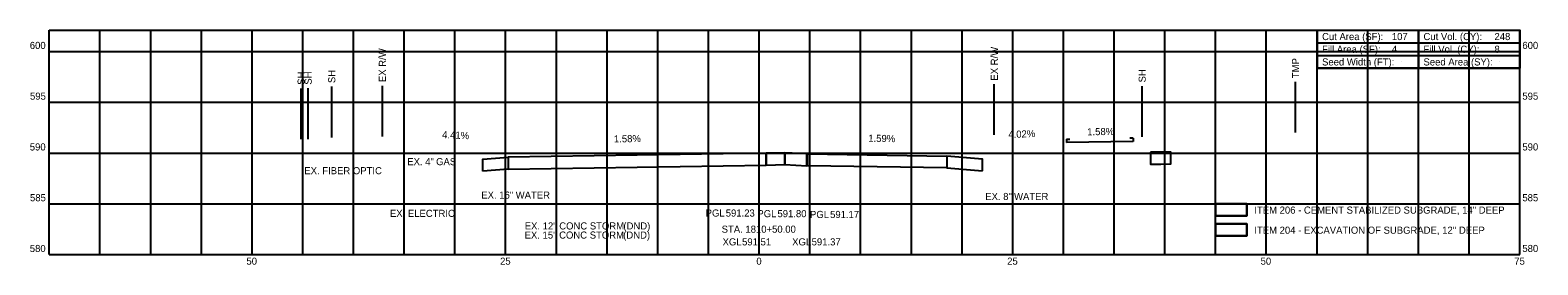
# Model space of a CAD drawing. Extents: x -72 to 77, y 579 to 602.
import ezdxf

# ---------------------------------------------------------------- set-up
doc = ezdxf.new("R2010")
doc.units = 0
for name, color, linetype in [('_CIVIL_CONSTRUCTION', 7, 'Continuous'), ('Default', 7, 'Continuous'), ('GE_X_Alignment_100_Curve_Data', 7, 'Continuous'), ('GE_X_Alignment_100_Distances', 7, 'Continuous'), ('MD_P_Surface_Finished_Grade_Seeded', 7, 'Continuous'), ('RW_P_Const_Limits', 7, 'Continuous'), ('RW_P_Fee_WL', 7, 'Continuous'), ('RW_P_Text', 7, 'Continuous'), ('RW_X_Fee_RW', 7, 'Continuous'), ('RW_X_Fee_WL', 7, 'Continuous'), ('SC_Scratch15', 7, 'Continuous'), ('SC_Scratch6', 7, 'Continuous'), ('VL_Unsuitable_Remove_Replace', 7, 'Continuous')]:
    doc.layers.add(name, color=color, linetype=linetype)

msp = doc.modelspace()

# ---------------------------------------------------------------- linework, layer by layer
at = {"layer": '_CIVIL_CONSTRUCTION'}
for p, q in [((-70, 602.1), (75, 602.1)), ((-70, 580), (-70, 602.1)), ((-65, 580), (-65, 602.1)), ((-60, 580), (-60, 602.1)), ((-55, 580), (-55, 602.1)), ((-50, 580), (-50, 602.1)), ((-45, 580), (-45, 602.1)), ((-40, 580), (-40, 602.1)), ((-35, 580), (-35, 602.1)), ((-30, 580), (-30, 602.1)), ((-25, 580), (-25, 602.1)), ((-20, 580), (-20, 602.1)), ((-15, 580), (-15, 602.1)), ((-10, 580), (-10, 602.1)), ((-5, 580), (-5, 602.1)), ((0, 580), (0, 602.1)), ((5, 580), (5, 602.1)), ((10, 580), (10, 602.1)), ((15, 580), (15, 602.1)), ((20, 580), (20, 602.1)), ((25, 580), (25, 602.1)), ((30, 580), (30, 602.1)), ((35, 580), (35, 602.1)), ((40, 580), (40, 602.1)), ((45, 580), (45, 602.1)), ((50, 580), (50, 602.1)), ((55, 580), (55, 602.1)), ((60, 580), (60, 602.1)), ((65, 580), (65, 602.1)), ((70, 580), (70, 602.1)), ((75, 580), (75, 602.1)), ((-70, 600), (75, 600)), ((-70, 595), (75, 595)), ((-70, 590), (75, 590)), ((-70, 585), (75, 585)), ((-70, 580), (75, 580))]:
    msp.add_line(p, q, dxfattribs=at)
at = {"layer": 'Default'}
msp.add_circle((75, 602.1), 0.000417, dxfattribs=at)
msp.add_circle((75, 602.1), 0.000417, dxfattribs=at)
msp.add_circle((75, 602.1), 0.000417, dxfattribs=at)
msp.add_circle((75, 602.1), 0.000417, dxfattribs=at)
msp.add_circle((75, 602.1), 0.000417, dxfattribs=at)
msp.add_circle((75, 602.1), 0.000417, dxfattribs=at)
msp.add_circle((75, 602.1), 0.000417, dxfattribs=at)
msp.add_circle((75, 602.1), 0.000417, dxfattribs=at)
msp.add_circle((75, 602.1), 0.000417, dxfattribs=at)
msp.add_circle((75, 602.1), 0.000417, dxfattribs=at)
msp.add_circle((75, 602.1), 0.000417, dxfattribs=at)
msp.add_circle((75, 602.1), 0.000417, dxfattribs=at)
at = {"layer": 'GE_X_Alignment_100_Curve_Data'}
msp.add_lwpolyline([(55, 602.1), (75, 602.1), (75, 598.35), (55, 598.35)], close=True, dxfattribs=at)
at = {"layer": 'GE_X_Alignment_100_Distances'}
for p, q in [((-37.16, 591.63), (-37.16, 596.63)), ((23.18, 591.78), (23.18, 596.78))]:
    msp.add_line(p, q, dxfattribs=at)
at = {"layer": 'MD_P_Surface_Finished_Grade_Seeded'}
for points in [[(48.07, 583.83), (45, 583.83), (45, 585), (48.07, 585)], [(48.07, 581.84), (45, 581.84), (45, 583.01), (48.07, 583.01)]]:
    msp.add_lwpolyline(points, close=True, dxfattribs=at)
at = {"layer": 'RW_P_Text'}
for p, q in [((-45.17, 591.37), (-45.17, 596.37)), ((-44.47, 591.38), (-44.47, 596.38)), ((-42.15, 591.54), (-42.15, 596.54)), ((37.76, 591.6), (37.76, 596.6))]:
    msp.add_line(p, q, dxfattribs=at)
at = {"layer": 'RW_X_Fee_RW'}
msp.add_line((52.89, 592.02), (52.89, 597.02), dxfattribs=at)
at = {"layer": 'RW_X_Fee_WL'}
for points in [[(-27.26, 588.21), (-27.26, 589.38), (-24.76, 589.59), (-24.76, 588.42)], [(0.7, 588.82), (0.7, 589.99), (-24.76, 589.59), (-24.76, 588.42)], [(0.7, 588.82), (2.52, 588.86), (2.52, 590.03), (0.7, 589.99)], [(2.52, 590.03), (2.52, 588.86), (4.71, 588.75), (4.71, 589.92)], [(4.76, 588.75), (4.76, 589.92), (18.51, 589.7), (18.51, 588.53)], [(22.01, 588.24), (22.01, 589.41), (18.51, 589.7), (18.51, 588.53)], [(38.58, 590.08), (38.58, 588.91), (39.6, 588.91), (40.59, 588.93), (40.59, 590.09), (39.6, 590.08)], [(45, 585), (45, 583.83), (48.07, 583.83), (48.07, 585)], [(45, 583.01), (45, 581.84), (48.07, 581.84), (48.07, 583.01)]]:
    msp.add_lwpolyline(points, close=True, dxfattribs=at)
at = {"layer": 'SC_Scratch6'}
for p, q in [((30.29, 591.35), (30.63, 591.36)), ((30.29, 591.35), (30.29, 591.02)), ((36.86, 591.13), (30.29, 591.02)), ((36.86, 591.45), (36.53, 591.45)), ((36.86, 591.45), (36.86, 591.12))]:
    msp.add_line(p, q, dxfattribs=at)
at = {"layer": 'VL_Unsuitable_Remove_Replace'}
for p, q in [((55, 602.1), (75, 602.1)), ((55, 602.1), (55, 599.6)), ((65, 602.1), (65, 598.35)), ((75, 602.1), (75, 599.6)), ((55, 600.85), (75, 600.85)), ((55, 599.6), (75, 599.6)), ((63.3, 598.97), (63.3, 598.97)), ((72.95, 598.97), (72.95, 598.97))]:
    msp.add_line(p, q, dxfattribs=at)
msp.add_lwpolyline([(55, 599.6), (55, 598.35), (75, 598.35), (75, 599.6)], dxfattribs=at)

# ---------------------------------------------------------------- texts
at = {"layer": 'GE_X_Alignment_100_Distances'}
for p in [(-36.81, 596.98), (23.53, 597.13)]:
    msp.add_text('EX R/W', height=0.7, rotation=90, dxfattribs=at).set_placement(p)
at = {"layer": 'MD_P_Surface_Finished_Grade_Seeded'}
for s, p in [('600', (-71.92, 600.25)), ('Cut Area (SF):', (55.5, 601.12)), ('Fill Area (SF):', (55.5, 599.87)), ('107', (62.38, 601.12)), ('Cut Vol. (CY):', (65.5, 601.12)), ('Fill Vol. (CY):', (65.5, 599.87)), ('248', (72.5, 601.12)), ('600', (75.25, 600.25)), ('Seed Width (FT):', (55.5, 598.62)), ('4', (62.38, 599.87)), ('Seed Area (SY):', (65.5, 598.62)), ('8', (72.5, 599.87)), ('595', (-71.9, 595.25)), ('595', (75.25, 595.25)), ('590', (-71.92, 590.25)), ('590', (75.25, 590.25)), ('585', (-71.9, 585.25)), ('585', (75.25, 585.25)), ('EX. ELECTRIC', (-36.41, 583.71)), ('PGL ', (-5.28, 583.74)), ('591.23', (-3.3, 583.74)), ('PGL ', (-0.18, 583.68)), ('591.80', (1.8, 583.68)), ('PGL ', (5.01, 583.6)), ('591.17', (6.99, 583.6)), ('ITEM 206 - CEMENT STABILIZED SUBGRADE, 14" DEEP', (48.82, 584.03)), ('EX. 12" CONC STORM ', (-23.12, 582.47)), ('(DND)', (-13.39, 582.47)), ('STA. 1810+50.00', (-3.7, 582.15)), ("ITEM 204 - EXCAVATION OF SUBGRADE, 12'' DEEP", (48.82, 582.05)), ('EX. 15" CONC STORM ', (-23.13, 581.57)), ('(DND)', (-13.41, 581.57)), ('XGL ', (-3.61, 580.9)), ('591.51', (-1.69, 580.9)), ('XGL ', (3.25, 580.9)), ('591.37', (5.17, 580.9)), ('580', (-71.92, 580.25)), ('580', (75.25, 580.25)), ('50', (-50.56, 579)), ('25', (-25.55, 579)), ('0', (-0.28, 579)), ('25', (24.45, 579)), ('50', (49.44, 579)), ('75', (74.45, 579))]:
    msp.add_text(s, height=0.7, dxfattribs=at).set_placement(p)
for s, rotation, p in [('4.41%', 357.511, (-31.27, 591.47)), ('1.58%', 0.9028, (-14.32, 591.04)), ('1.59%', 359.0866, (10.75, 591.11)), ('4.02%', 2.3022, (24.58, 591.47)), ('1.58%', 0.9035, (32.35, 591.74))]:
    msp.add_text(s, height=0.7, rotation=rotation, dxfattribs=at).set_placement(p)
at = {"layer": 'RW_P_Const_Limits'}
for s, p in [('EX. 4"', (-34.7, 588.8)), ('GAS', (-31.86, 588.8))]:
    msp.add_text(s, height=0.7, dxfattribs=at).set_placement(p)
at = {"layer": 'RW_P_Fee_WL'}
for s, p in [('EX. 16"', (-27.4, 585.51)), ('WATER', (-24.01, 585.51)), ('EX. 8"', (22.29, 585.37)), ('WATER', (25.13, 585.37))]:
    msp.add_text(s, height=0.7, dxfattribs=at).set_placement(p)
at = {"layer": 'RW_P_Text'}
for p in [(-44.82, 596.72), (-44.12, 596.73), (-41.8, 596.89), (38.11, 596.95)]:
    msp.add_text('SH', height=0.7, rotation=90, dxfattribs=at).set_placement(p)
at = {"layer": 'RW_X_Fee_RW'}
msp.add_text('TMP', height=0.7, rotation=90, dxfattribs=at).set_placement((53.24, 597.37))
at = {"layer": 'SC_Scratch15'}
msp.add_text('EX. FIBER OPTIC', height=0.7, dxfattribs=at).set_placement((-44.85, 587.91))

doc.saveas('drawing.dxf')
